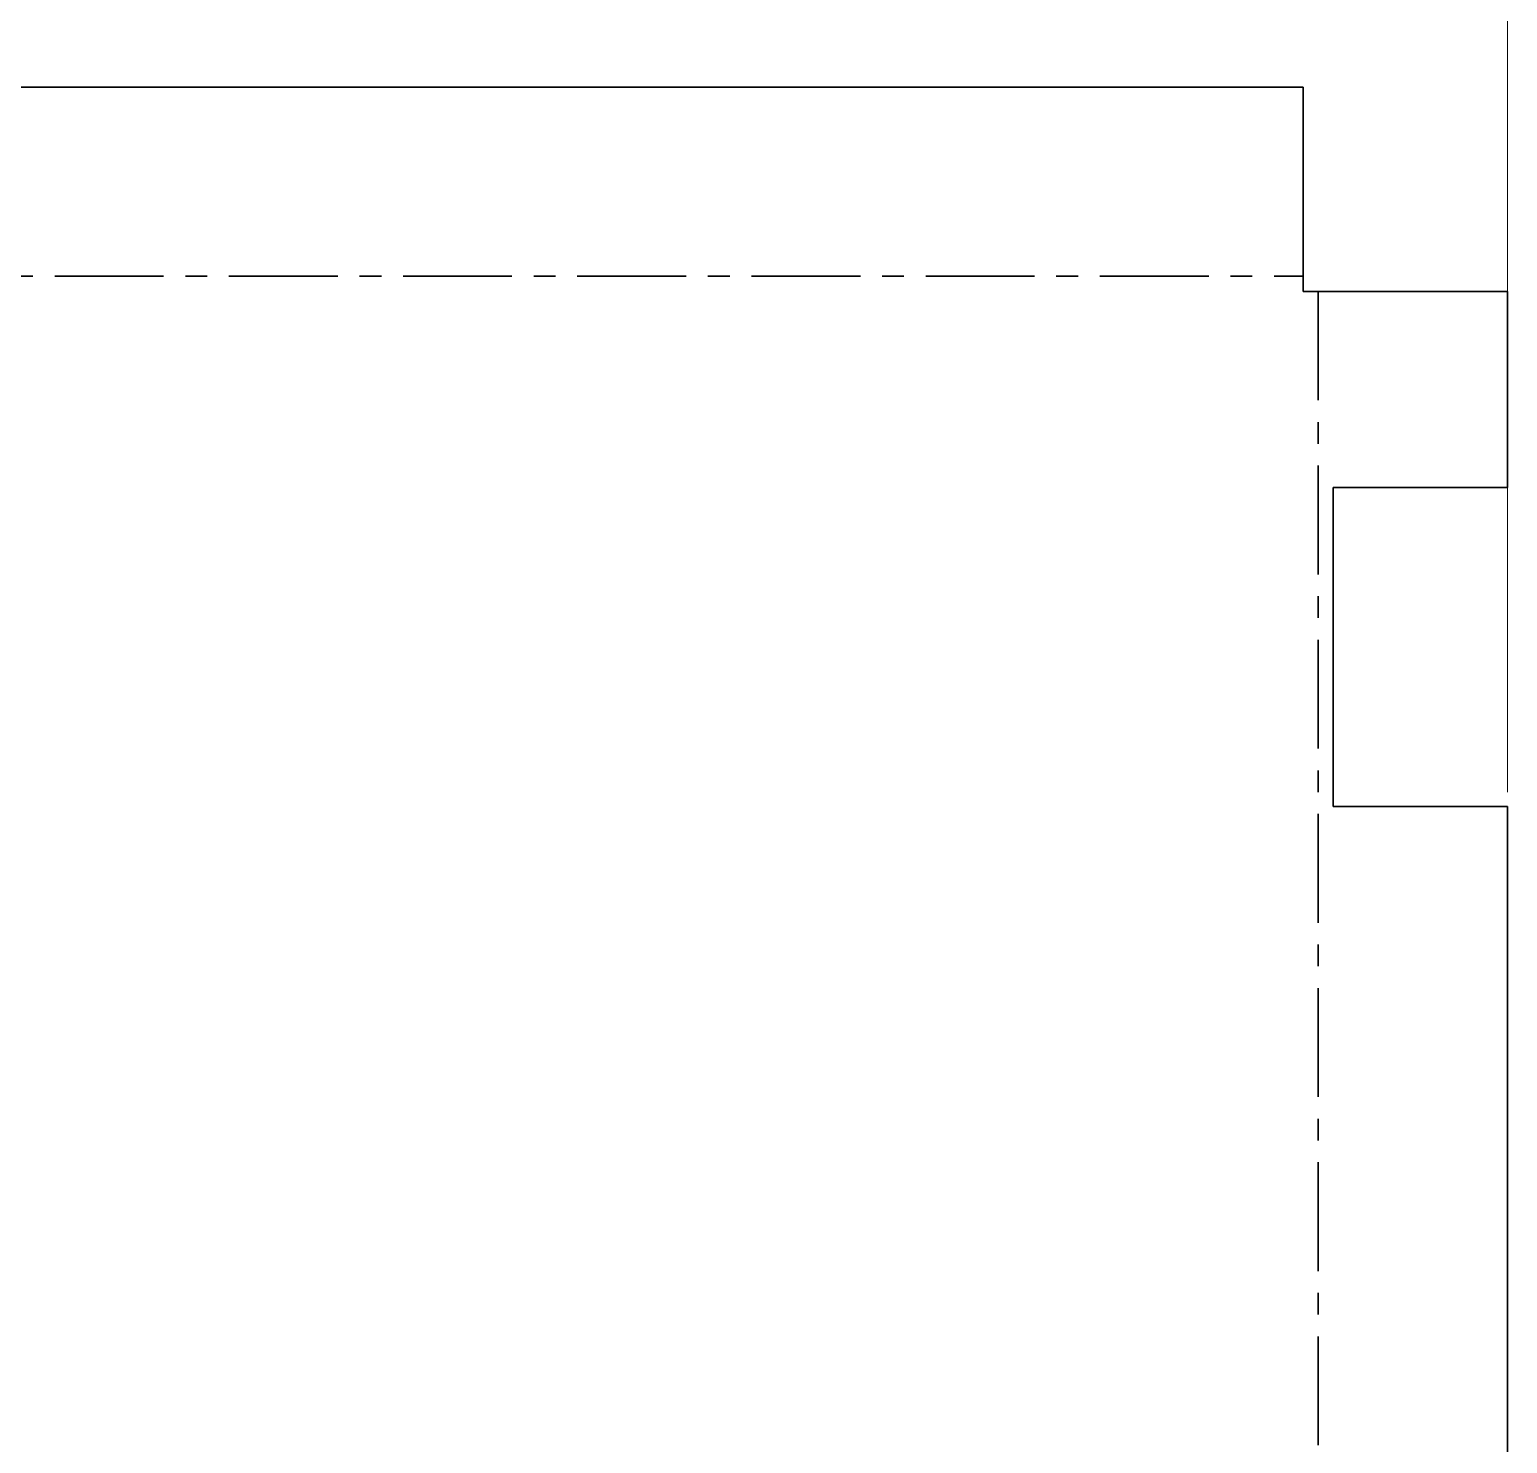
# Model space of a CAD drawing. Extents: x -10871 to 4979, y 1991 to 5869.
# Drawn here: x 564.8 to 768.4, y 4295.7 to 4490.6 of the extents above; entities that cross this region are included whole.
import ezdxf

# ---------------------------------------------------------------- set-up
doc = ezdxf.new("R2010")
doc.units = 0
doc.linetypes.add('AXES', pattern=[24, 15, -3, 3, -3])

msp = doc.modelspace()

# ---------------------------------------------------------------- linework, layer by layer
at = {"color": 7, "lineweight": 13}
msp.add_line((768.4, 4385.48), (768.4, 4628.66), dxfattribs=at)
at = {"color": 7, "lineweight": 35}
for p, q in [((-319.76, 4482.64), (740.24, 4482.64)), ((740.24, 4454.48), (740.24, 4482.64)), ((768.4, 4454.48), (740.24, 4454.48)), ((768.4, 4427.48), (768.4, 4454.48)), ((744.4, 4427.48), (744.4, 4383.48)), ((744.4, 4427.48), (768.4, 4427.48)), ((744.4, 4383.48), (768.4, 4383.48)), ((768.4, 3237.48), (768.4, 4383.48))]:
    msp.add_line(p, q, dxfattribs=at)
at = {"color": 1, "linetype": 'AXES', "lineweight": 35}
for p, q in [((-319.76, 4456.56), (740.24, 4456.56)), ((742.32, 4454.48), (742.32, 3237.48))]:
    msp.add_line(p, q, dxfattribs=at)

doc.saveas('drawing.dxf')
